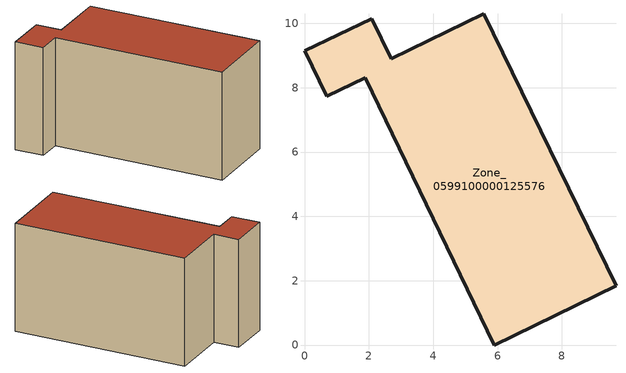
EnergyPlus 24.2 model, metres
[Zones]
Zone_0599100000125576
 floor ground (C_G): 0.69,7.74 0,9.14 2.09,10.15 2.7,8.9 5.58,10.29 9.68,1.84 5.9,0 1.88,8.31 z0
 wall outside (C_F): 2.7,8.9 2.09,10.15 0,9.14 0.69,7.74 1.88,8.31 5.9,0 9.68,1.84 5.58,10.29 2.7,8.9 z0:5.85
 roof outside (C_R): 9.68,1.84 5.58,10.29 2.7,8.9 2.09,10.15 0,9.14 0.69,7.74 1.88,8.31 5.9,0 z5.85
[BUILDING]
Pand.0599100000125576: North Axis=0; Terrain=City; Loads Convergence Tolerance Value=0.04; Temperature Convergence Tolerance Value=0.4; Solar Distribution=FullExterior; Maximum Number of Warmup Days=25; Minimum Number of Warmup Days=1
[Site:Location]
Rotterdam.The.Hague.AP_ZH_NLD Design_Conditions: Latitude=51.96; Longitude=4.45; Time Zone=1; Elevation=-4.5
[SITE:GROUNDTEMPERATURE:BUILDINGSURFACE]
18, 18, 18, 18, 18, 18, 18, 18, 18, 18, 18, 18
[MATERIAL] Thermal Absorptance=0.9; Solar Absorptance=0.7; Visible Absorptance=0.7
Name | Roughness | Thickness | Conductivity | Density | Specific Heat
G.TI.1946-1964 | MediumSmooth | 0.15 | 1 | 540 | 1210
F.TI.1946-1964 | Rough | 0.3 | 0.857143 | 1920 | 840
R.TI.1946-1964 | MediumRough | 0.2 | 0.277778 | 1500 | 1000
[CONSTRUCTION]
C_G: G.TI.1946-1964
C_F: F.TI.1946-1964
C_R: R.TI.1946-1964
[ZONE]
Zone_0599100000125576: Type=1; Multiplier=1; Ceiling Height=Autocalculate; Volume=Autocalculate; Floor Area=autocalculate; Part of Total Floor Area=Yes
[ZONEINFILTRATION:DESIGNFLOWRATE]
Infil_Zone_0599100000125576: Zone or ZoneList or Space or SpaceList=Zone_0599100000125576; Schedule=AlwaysOn; Design Flow Rate Calculation Method=Flow/Area; Flow Rate per Floor Area=0.003; Constant Term Coefficient=1; Temperature Term Coefficient=0; Velocity Term Coefficient=0; Velocity Squared Term Coefficient=0
[HVACTEMPLATE:ZONE:IDEALLOADSAIRSYSTEM]
Zone_0599100000125576: Maximum Heating Supply Air Temperature=50; Minimum Cooling Supply Air Temperature=13; Maximum Heating Supply Air Humidity Ratio=0.0156; Minimum Cooling Supply Air Humidity Ratio=0.0077; Heating Limit=NoLimit; Cooling Limit=NoLimit; Dehumidification Control Type=ConstantSensibleHeatRatio; Cooling Sensible Heat Ratio=0.7; Dehumidification Setpoint=60; Humidification Control Type=None; Humidification Setpoint=30; Outdoor Air Method=None; Outdoor Air Flow Rate per Person=0.00944; Outdoor Air Flow Rate per Zone Floor Area=0; Outdoor Air Flow Rate per Zone=0; Demand Controlled Ventilation Type=None; Outdoor Air Economizer Type=NoEconomizer; Heat Recovery Type=None; Sensible Heat Recovery Effectiveness=0.7; Latent Heat Recovery Effectiveness=0.65
[ZONECONTROL:THERMOSTAT]
ThermostatControl_Zone_0599100000125576: Zone or ZoneList=Zone_0599100000125576; Control Type Schedule=DualSetpointControlType; Control 1=Thermostat_Zone_0599100000125576; Temperature Difference Between Cutout And Setpoint=0
[THERMOSTATSETPOINT:DUALSETPOINT]
Thermostat_Zone_0599100000125576: Heating Setpoint Temperature Schedule=HeatingSetpoint_Zone_0599100000125576; Cooling Setpoint Temperature Schedule=CoolingSetpoint_Zone_0599100000125576
[SCHEDULE:COMPACT]
HeatingSetpoint_Zone_0599100000125576: Through: 12/31, For: AllDays, Until: 24:00, 21
CoolingSetpoint_Zone_0599100000125576: Through: 12/31, For: AllDays, Until: 24:00, 24
DualSetpointControlType: Through: 12/31, For: AllDays, Until: 24:00, 4
AlwaysOn: Through: 12/31, For: AllDays, Until: 24:00, 1
